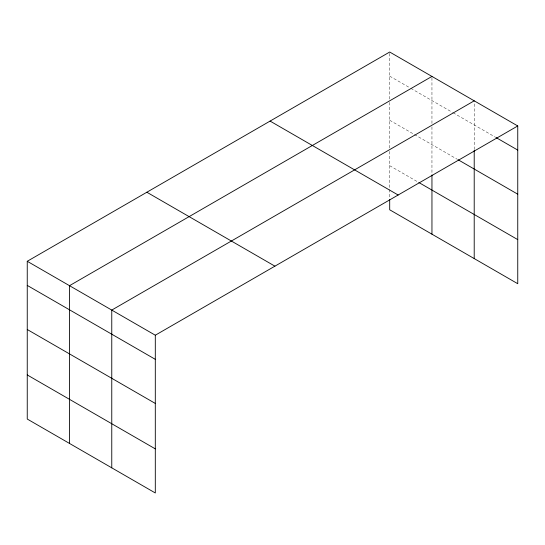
<?xml version="1.0" encoding="UTF-8"?>
<svg xmlns="http://www.w3.org/2000/svg" width="545" height="545" viewBox="0 0 545 545"><rect width="100%" height="100%" fill="white"/><g stroke="black" fill="none" stroke-linecap="round" stroke-linejoin="round"><path stroke-width="0.41" stroke-dasharray="2.73 2.04" d="M389.695 148.015L389.695 102.44M389.695 99.054L389.695 52.027M431.953 126.842L431.953 174.093M431.953 123.449L431.953 76.429M474.211 149.541L474.211 100.825M389.695 76.157L410.099 87.929M410.828 88.351L452.357 112.331M453.086 112.747L495.255 137.095M389.695 120.254L413.744 134.131M414.473 134.554L457.453 159.372M389.695 165.687L418.11 182.091M389.695 151.381L389.695 188.584M389.695 189.428L389.695 197.91"/><path stroke-width="0.82" d="M474.211 150.386L474.211 258.575M27.25 261.287L155.305 335.216L155.305 492.973L27.25 419.044L27.25 261.287L389.695 52.027L517.75 125.956L517.75 283.713L389.695 209.784L389.695 199.606M431.953 76.429L69.508 285.682L69.508 443.439M474.211 100.825L111.766 310.078L111.766 467.835M155.305 335.216L517.75 125.956M495.984 137.517L517.75 150.086M458.181 159.794L517.75 194.184M418.839 182.514L517.75 239.616M270.088 121.085L398.143 195.015M146.857 192.235L274.912 266.164M27.25 285.41L155.305 359.339M27.25 329.507L155.305 403.436M27.25 374.94L155.305 448.876M431.953 174.938L431.953 234.18"/></g></svg>
